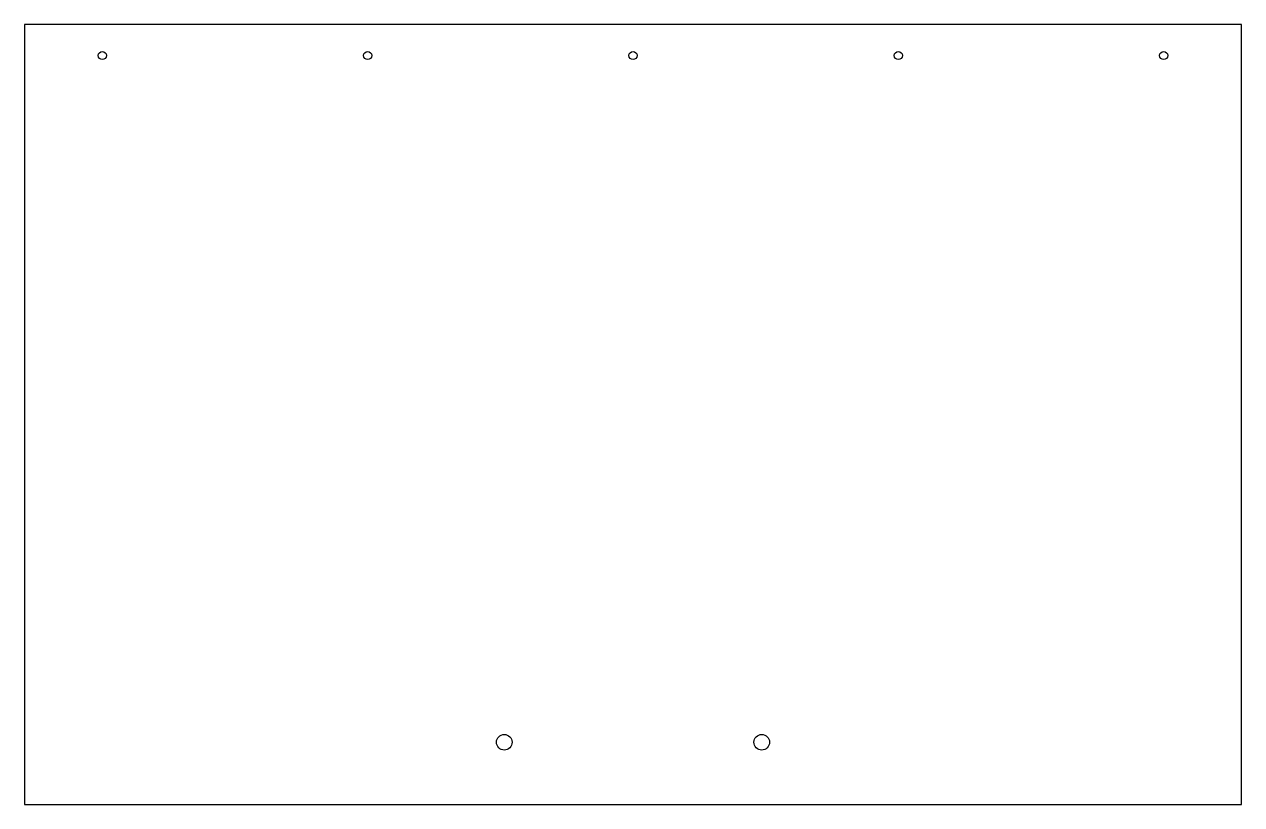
# Model space of a CAD drawing. Header units: millimetres. Extents: x -248 to 248, y -159 to 159.
import ezdxf

# ---------------------------------------------------------------- set-up
doc = ezdxf.new("R2010")
doc.units = ezdxf.units.MM

msp = doc.modelspace()

# ---------------------------------------------------------------- linework, layer by layer
at = {"color": 7, "linetype": 'Continuous', "lineweight": 25}
for p, q in [((-247.65, 158.75), (-247.65, -158.75)), ((247.65, 158.75), (-247.65, 158.75)), ((247.65, -158.75), (247.65, 158.75)), ((-247.65, -158.75), (247.65, -158.75))]:
    msp.add_line(p, q, dxfattribs=at)
for centre, radius in [((-215.9, 146.05), 1.651), ((-107.95, 146.05), 1.651), ((0, 146.05), 1.651), ((107.95, 146.05), 1.651), ((215.9, 146.05), 1.651), ((-52.3875, -133.35), 3.175), ((52.3875, -133.35), 3.175)]:
    msp.add_circle(centre, radius, dxfattribs=at)

doc.saveas('drawing.dxf')
